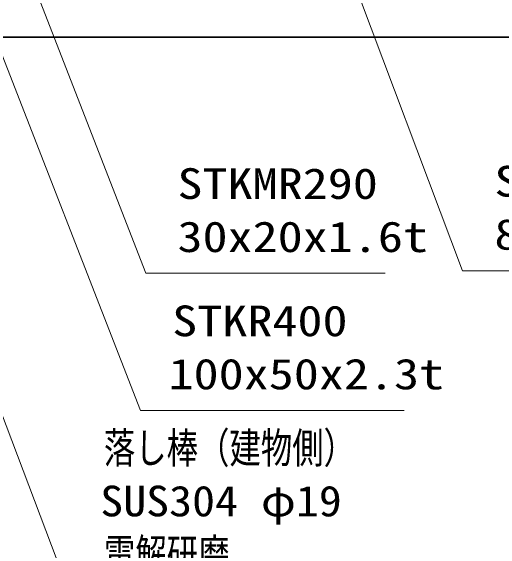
# Model space of a CAD drawing. Units: millimetres, scale not verified. Extents: x -11880 to 11880, y -8400 to 8400.
# Drawn here: x 1571 to 3508, y -2681 to -549 of the extents above; entities that cross this region are included whole.
import ezdxf
from ezdxf.enums import TextEntityAlignment as Align

# ---------------------------------------------------------------- set-up
doc = ezdxf.new("R2010")
doc.units = ezdxf.units.MM
doc.header["$LTSCALE"] = 30
doc.layers.add('0-1_外形線', color=7, linetype='Continuous', lineweight=35)
doc.layers.add('0-3_寸法線', color=4, linetype='Continuous', lineweight=18)
doc.styles.add('ＭＳ ゴシック', font='')
doc.styles.get('ＭＳ ゴシック').set_extended_font_data('MS Gothic')

# ---------------------------------------------------------------- blocks, each defined once
blk = doc.blocks.new('S246')
at = {"layer": '0-3_寸法線'}
for points in [[(5320299.8, 80246683.9), (5289027.8, 80246683.9), (5270941.5, 80293079.1), (5269851.8, 80295874.2)], [(5271407.3, 80293260.7), (5269851.8, 80295874.2), (5270475.6, 80292897.5)]]:
    blk.add_lwpolyline(points, dxfattribs=at)
at = {"layer": '0-3_寸法線', "color": 254, "style": 'ＭＳ ゴシック', "width": 1.2}
for s, p in [('STKR400', (5292795.8, 80254384.5)), ('100x50x2.3t', (5292363.8, 80248084.5))]:
    blk.add_text(s, height=3637, dxfattribs=at).set_placement(p, align=Align.BOTTOM_LEFT)
blk = doc.blocks.new('S247')
at = {"layer": '0-3_寸法線'}
for points in [[(5318045.3, 80262960.6), (5289653.3, 80262960.6), (5275769.2, 80298763.1), (5274684.5, 80301560.1)], [(5276235.3, 80298943.9), (5274684.5, 80301560.1), (5275303, 80298582.3)]]:
    blk.add_lwpolyline(points, dxfattribs=at)
at = {"layer": '0-3_寸法線', "color": 254, "style": 'ＭＳ ゴシック', "width": 1.2}
for s, p in [('STKMR290', (5293421.3, 80270661.2)), ('30x20x1.6t', (5293421.3, 80264361.2))]:
    blk.add_text(s, height=3637, dxfattribs=at).set_placement(p, align=Align.BOTTOM_LEFT)
blk = doc.blocks.new('S248')
at = {"layer": '0-3_寸法線'}
for points in [[(5356184.7, 80263240.8), (5327216.7, 80263240.8), (5313717.3, 80299060.6), (5312659.4, 80301867.8)], [(5314185.2, 80299236.9), (5312659.4, 80301867.8), (5313249.5, 80298884.3)]]:
    blk.add_lwpolyline(points, dxfattribs=at)
at = {"layer": '0-3_寸法線', "color": 254, "style": 'ＭＳ ゴシック', "width": 1.2}
for s, p in [('STKMR370', (5330984.7, 80270941.4)), ('80x40x2.3t', (5330984.7, 80264641.4))]:
    blk.add_text(s, height=3637, dxfattribs=at).set_placement(p, align=Align.BOTTOM_LEFT)
blk = doc.blocks.new('S256')
at = {"layer": '0-3_寸法線'}
blk.add_lwpolyline([(5311885.4, 80225324.5), (5280498.2, 80225324.5), (5255735.7, 80290794.8), (5254674.4, 80293600.8)], dxfattribs=at)
at = {"layer": '0-3_寸法線', "color": 254, "style": 'ＭＳ ゴシック'}
for s, width, p in [('落し棒（建物側）', 0.75, (5284698.2, 80239325)), ('SUS304 φ19', 1.1, (5284266.2, 80233025)), ('電解研磨', 0.75, (5284698.2, 80226725))]:
    blk.add_text(s, height=3637, dxfattribs=dict(at, width=width)).set_placement(p, align=Align.BOTTOM_LEFT)

msp = doc.modelspace()

# ---------------------------------------------------------------- linework, layer by layer
at = {"layer": '0-1_外形線'}
msp.add_line((143.04, -653.37), (5603.04, -653.37), dxfattribs=at)

# ---------------------------------------------------------------- block references
at = {"layer": '0-3_寸法線', "xscale": 0.03333333, "yscale": 0.03333333}
for name in ['S248', 'S247', 'S246', 'S256']:
    msp.add_blockref(name, (-174218.27, -2677017.73), dxfattribs=at)

doc.saveas('drawing.dxf')
